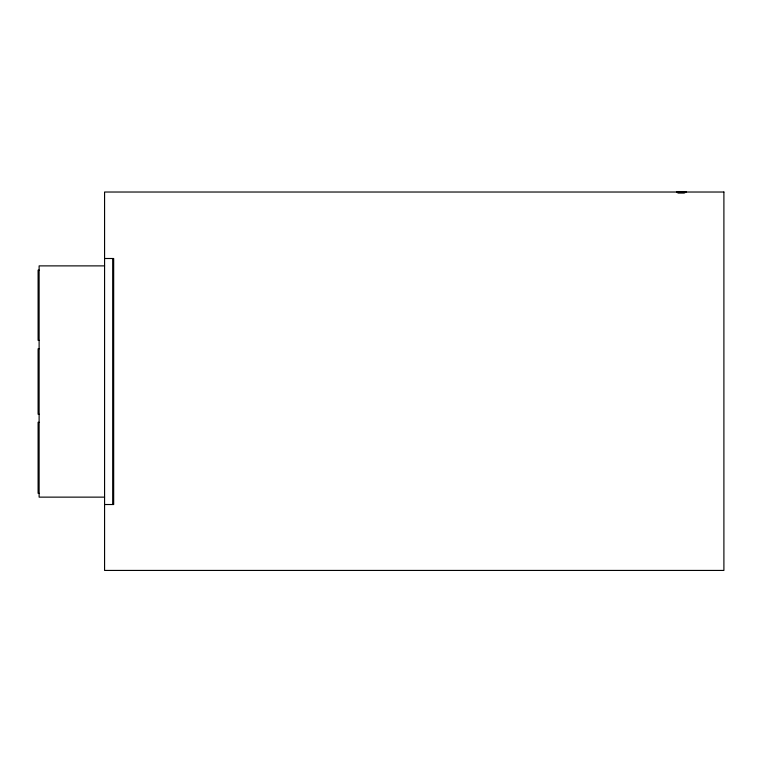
<?xml version="1.0" encoding="UTF-8"?>
<svg xmlns="http://www.w3.org/2000/svg" width="762" height="762" viewBox="0 0 762 762"><rect width="100%" height="100%" fill="white"/><g stroke="black" fill="none" stroke-linecap="round" stroke-linejoin="round"><path stroke-width="1.14" d="M685.8 192.043L685.81 192.024A3.619 2.562 90 0 0 685.857 191.567L676.542 191.567A3.619 2.562 -90 0 0 676.589 192.024L676.77 192.253A2.543 1.8 90 0 0 677.161 192.51L677.247 192.548A6.525 4.61 -90 0 0 677.837 192.738L684.562 192.738A6.525 4.61 -90 0 0 685.152 192.548L685.238 192.51A2.543 1.8 90 0 0 685.629 192.243L685.8 192.043A3.619 2.562 -90 0 0 685.857 191.567M104.575 258.499L113.671 258.499L113.671 504.52L104.575 504.52M104.575 265.881L39.119 265.881L39.119 497.138L104.575 497.138M39.119 270.148L38.1 270.148L38.1 340.319L39.119 340.319M39.119 348.815L38.1 348.815L38.1 414.204L39.119 414.204M39.119 422.291L38.1 422.291L38.1 493.29L39.119 493.29M684.381 192.748L678.018 192.748M112.69 258.499L112.69 504.52M676.589 192.024A3.619 2.562 90 0 1 676.542 191.567M685.629 192.243A2.543 1.8 -90 0 1 685.238 192.51M723.9 192.024L104.575 192.024L104.575 570.433L723.9 570.433L723.9 192.024"/></g></svg>
